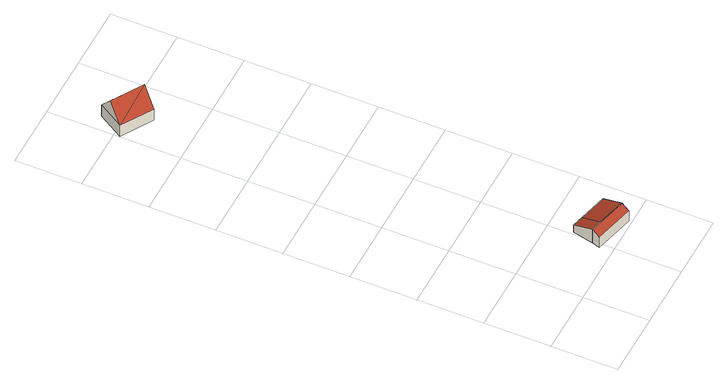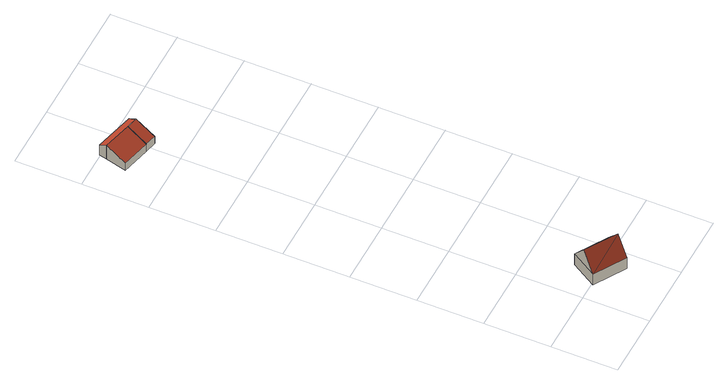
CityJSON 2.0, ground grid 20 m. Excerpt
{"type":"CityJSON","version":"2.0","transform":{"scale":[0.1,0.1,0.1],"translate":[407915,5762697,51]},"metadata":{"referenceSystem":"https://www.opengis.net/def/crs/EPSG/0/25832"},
"CityObjects":{
"building1":{"type":"Building","attributes":{"Gemeindeschluessel":"05515000","Geometrietyp2DReferenz":"3000","function":"31001_2700","roofType":"2100","measuredHeight":5.41},"geometry":[{"type":"Solid","lod":"2","boundaries":[[[[0,1,2,3]],[[4,5,1,0]],[[6,7,5,4]],[[3,2,7,6]],[[4,0,3,6]],[[1,5,7,2]]]],"semantics":{"surfaces":[{"type":"WallSurface"},{"type":"RoofSurface"},{"type":"GroundSurface"}],"values":[[0,0,0,0,1,2]]}}]},
"building2":{"type":"Building","attributes":{"Gemeindeschluessel":"05515000","Geometrietyp2DReferenz":"3000","function":"51009_1610"},"children":["building2-1","building2-2"]},
"building2-1":{"type":"BuildingPart","attributes":{"roofType":"2100","measuredHeight":5.41},"parents":["building2"],"geometry":[{"type":"Solid","lod":"2","boundaries":[[[[8,2,1,9,0]],[[10,11,2,8]],[[12,13,14,11,10]],[[10,8,0,12]],[[2,11,14,1]],[[13,12,0,9]],[[1,14,13,9]]]],"semantics":{"surfaces":[{"type":"WallSurface"},{"type":"RoofSurface"},{"type":"GroundSurface"},{"type":"ClosureSurface"}],"values":[[0,0,0,1,2,0,3]]}}]},
"building2-2":{"type":"BuildingPart","attributes":{"roofType":"2100","measuredHeight":5.32},"parents":["building2"],"geometry":[{"type":"Solid","lod":"2","boundaries":[[[[15,5,16,17]],[[9,1,5,15]],[[18,19,14,13]],[[17,16,19,18]],[[13,9,15,17,18]],[[5,1,14,19,16]],[[1,9,13,14]]]],"semantics":{"surfaces":[{"type":"WallSurface"},{"type":"RoofSurface"},{"type":"GroundSurface"},{"type":"ClosureSurface"}],"values":[[0,0,0,0,1,2,3]]}}]},
"building3":{"type":"Building","attributes":{"Gemeindeschluessel":"05515000","Geometrietyp2DReferenz":"3000","function":"31001_1000","roofType":"5000","measuredHeight":9.78},"address":[{"country":"Germany","locality":"Münster","thoroughfareNumber":"85","thoroughfareName":"Rügenufer"}],"geometry":[{"type":"Solid","lod":"2","boundaries":[[[[20,21,22,23]],[[24,25,21,20]],[[26,27,25,24]],[[23,22,27,26]],[[28,29,26]],[[26,24,28]],[[29,28,20]],[[20,23,29]],[[20,28,24]],[[26,29,23]],[[21,25,27,22]]]],"semantics":{"surfaces":[{"type":"WallSurface"},{"type":"RoofSurface"},{"type":"GroundSurface"}],"values":[[0,0,0,0,1,1,1,1,0,0,2]]}}]}
},
"vertices":[
[215,49,74],[215,49,20],[230,112,20],[230,112,48],[180,57,74],[180,57,20],[195,120,48],[195,120,20],
[230,112,47],[215,49,73],[318,91,47],[318,91,20],[303,27,74],[303,27,73],[303,27,20],
[180,57,73],[174,33,20],[174,33,59],[297,3,59],[297,3,20],
[145,1404,45],[145,1404,3],[51,1461,3],[51,1461,45],[98,1326,45],[98,1326,3],[4,1383,45],[4,1383,3],[122,1366,101],[28,1423,101]
]}
